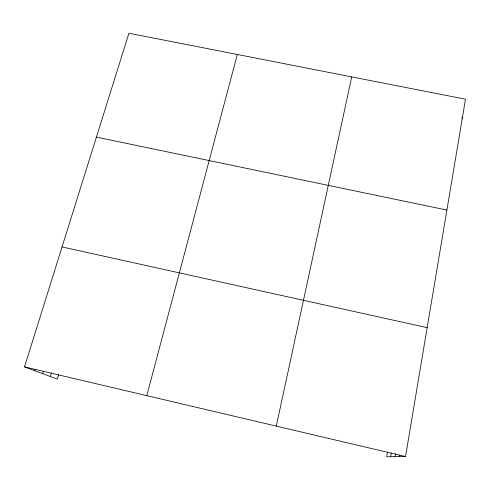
<?xml version="1.0" encoding="UTF-8"?>
<svg xmlns="http://www.w3.org/2000/svg" width="490" height="490" viewBox="0 0 490 490"><rect width="100%" height="100%" fill="white"/><g stroke="black" fill="none" stroke-linecap="round" stroke-linejoin="round"><path stroke-width="0.73" d="M387.449 452.307L386.671 456.772L405.536 456.515L465.5 99.201L128.937 33.228L24.5 366.875L57.306 379.125L58.604 374.795M399.595 456.594L399.852 455.088M390.64 456.717L391.29 452.993M395.026 456.656L395.54 453.666M276.286 426.11L351.722 76.899M146.786 395.644L237.325 54.476M50.366 376.534L51.456 372.933M42.728 373.68L43.39 371.518M34.79 370.716L35.237 369.27M461.764 118.329L462.511 117.012M96.42 137.114L446.898 210.063M62.04 246.942L427.164 327.651M24.5 366.875L405.536 456.515"/></g></svg>
